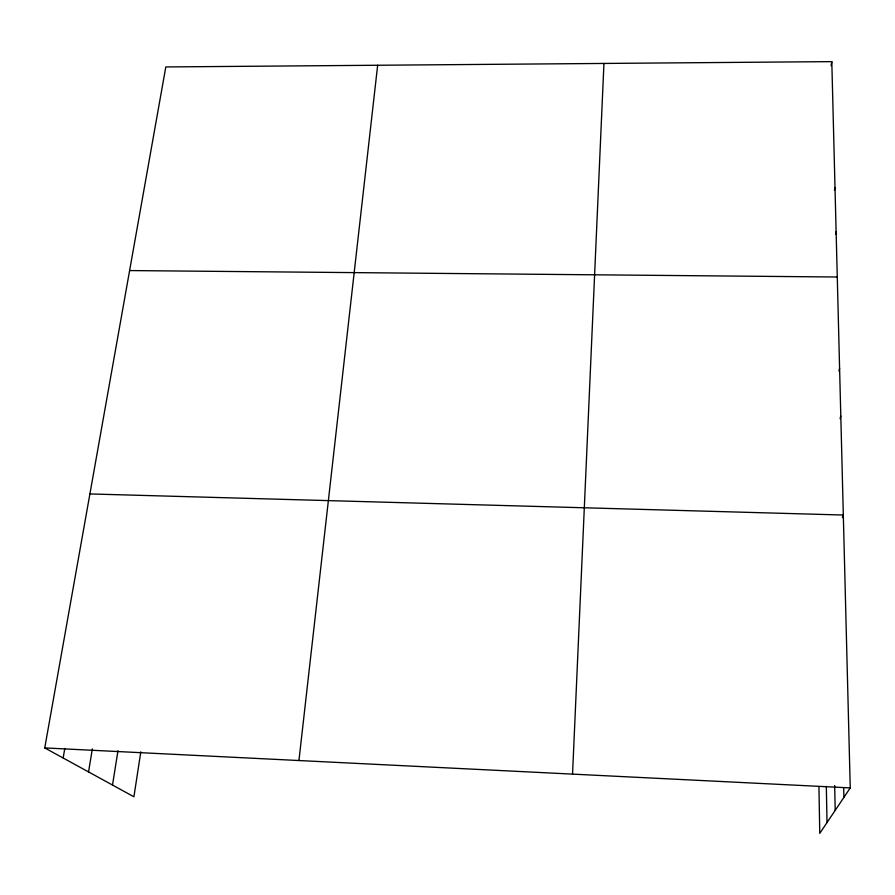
<?xml version="1.0" encoding="UTF-8"?>
<svg xmlns="http://www.w3.org/2000/svg" width="895" height="895" viewBox="0 0 895 895"><rect width="100%" height="100%" fill="white"/><g stroke="black" fill="none" stroke-linecap="round" stroke-linejoin="round"><path stroke-width="1.34" d="M572.543 774.119L603.946 63.444M298.941 760.537L377.656 65.257M140.817 751.778L133.914 796.774L44.75 747.918L165.81 66.946L831.802 61.621L850.25 787.902L819.764 833.379L818.936 786.671M112.513 785.049L117.983 750.692M88.538 771.915L92.353 748.925M63.153 757.998L64.809 748.41M831.097 65.682L831.802 61.621M834.453 190.277L835.001 187.547M835.561 234.333L836.131 231.704M838.928 371.056L839.599 368.483M840.069 418.636L840.808 416.03M842.441 517.657L843.325 515.028L89.903 493.939M129.618 270.57L837.272 277.014M44.75 747.918L850.25 787.902M843.683 787.79L843.907 797.356M834.666 785.575L835.203 810.344M826.32 786.392L827.025 822.539"/></g></svg>
